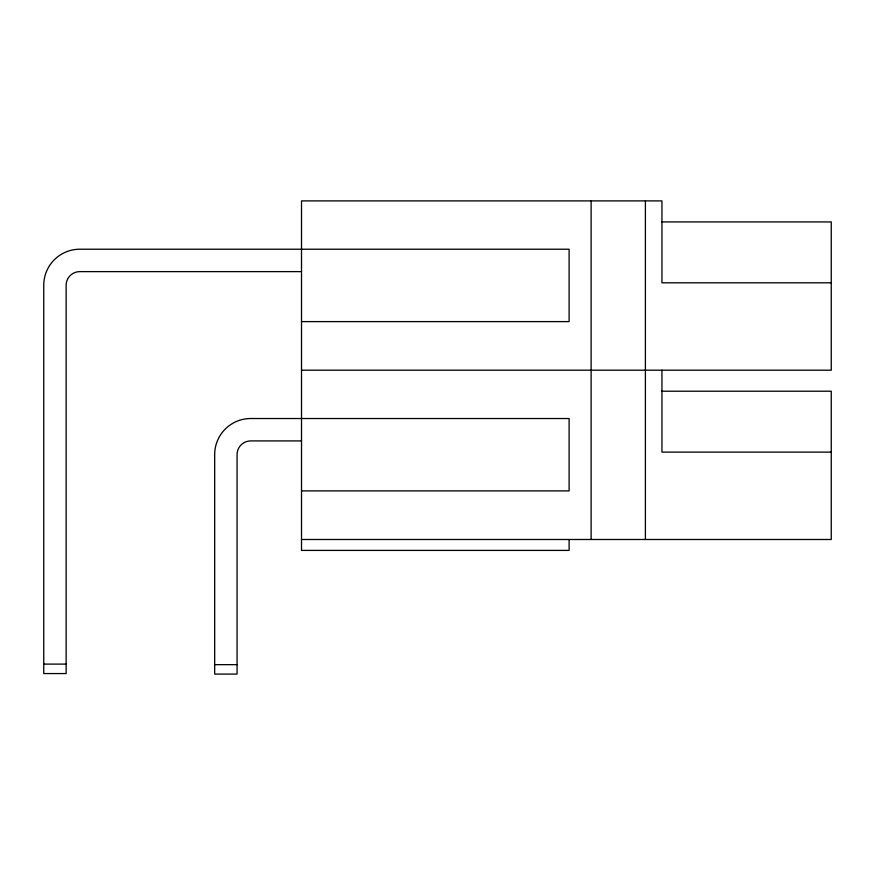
<?xml version="1.0" encoding="UTF-8"?>
<svg xmlns="http://www.w3.org/2000/svg" width="875" height="875" viewBox="0 0 875 875"><rect width="100%" height="100%" fill="white"/><g stroke="black" fill="none" stroke-linecap="round" stroke-linejoin="round"><path stroke-width="1.31" d="M661.948 221.922L831.25 221.922L831.25 370.191L301.514 370.191M301.514 271.622L79.789 271.622A13.65 13.65 0 0 0 66.139 285.272L66.139 673.564L43.75 673.564L43.75 285.272A36.039 36.039 0 0 1 79.789 249.222L569.111 249.222L569.111 321.606L301.514 321.606M831.25 282.811L661.948 282.811L661.948 200.9L301.514 200.9L301.514 550.408L569.111 550.408L569.111 539.492M661.948 391.213L831.25 391.213L831.25 539.492L301.514 539.492M301.514 440.913L250.731 440.913A13.65 13.65 0 0 0 237.07 454.562L237.07 674.1L214.681 674.1L214.681 454.562A36.039 36.039 0 0 1 250.731 418.523L569.111 418.523L569.111 490.897L301.514 490.897M831.25 452.113L661.948 452.113L661.948 370.191M43.75 664.103L66.139 664.103M214.681 664.65L237.07 664.65M645.4 200.9L645.4 539.492M591.128 200.9L591.128 539.492"/></g></svg>
